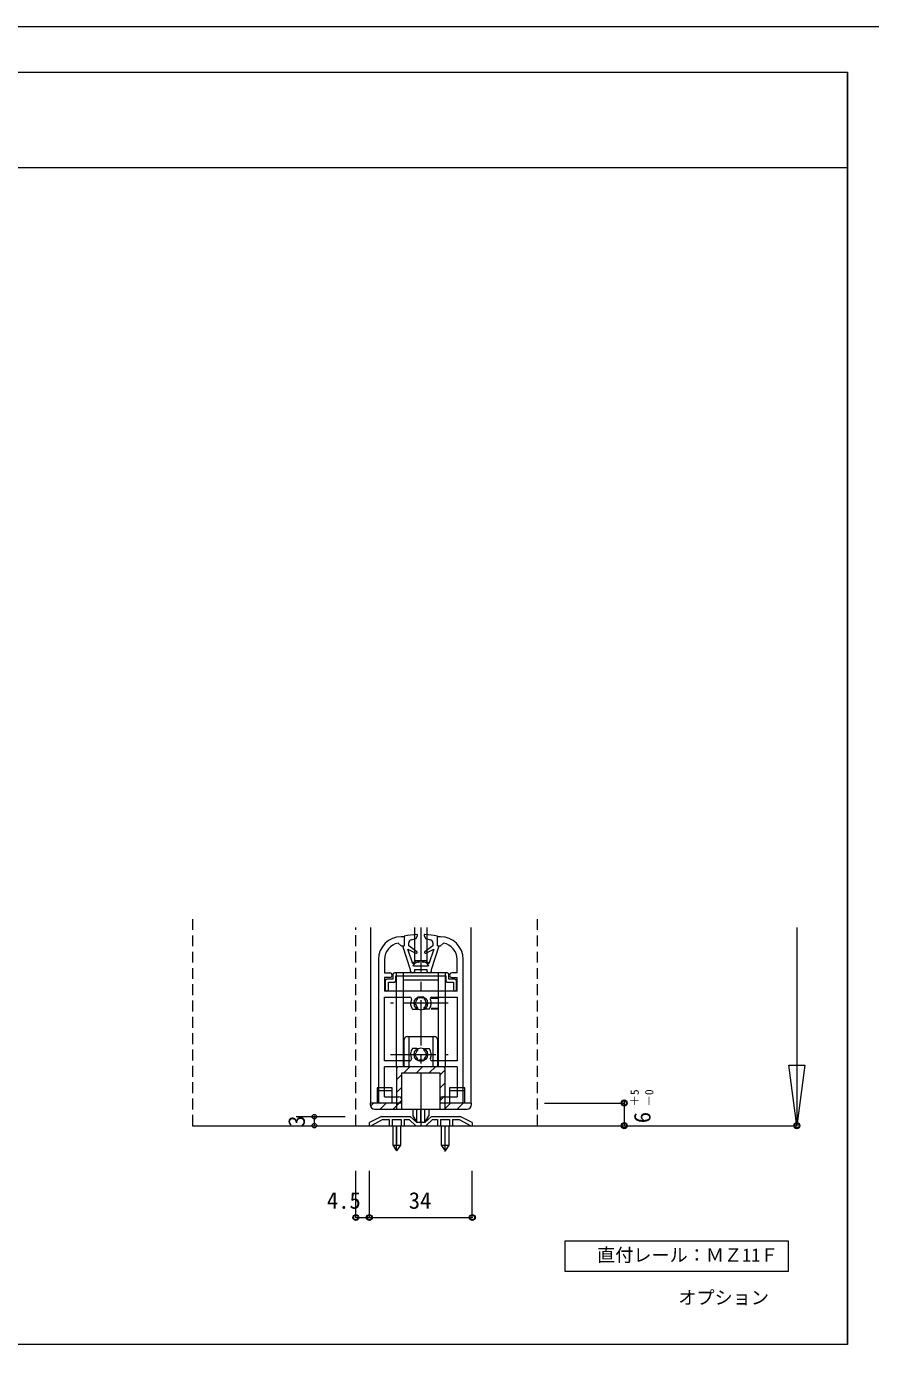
# Model space of a CAD drawing. Units: millimetres on the paper, enlarged 5 times, with parts at other scales. Extents: x -992 to 1008, y -685 to 700.
# Drawn here: x -255 to 210, y -39 to 700 of the extents above; entities that cross this region are included whole.
import ezdxf
from ezdxf.enums import TextEntityAlignment as Align

# ---------------------------------------------------------------- set-up
doc = ezdxf.new("R2010")
doc.units = ezdxf.units.MM
doc.header["$LTSCALE"] = 5
doc.header["$PDMODE"] = 32
doc.header["$PDSIZE"] = 2.5
doc.linetypes.add('CHAIN1', pattern=[8, 5, -1, 1, -1])
doc.linetypes.add('DASHED1', pattern=[1.8, 1.2, -0.6])
for name, color, linetype, lineweight in [('1-0_H-SYM', 7, 'Continuous', 20), ('1-1_0', 7, 'Continuous', 20), ('2-0_18', 7, 'Continuous', 18)]:
    doc.layers.add(name, color=color, linetype=linetype, lineweight=lineweight)
doc.styles.add('ＭＳ ゴシック', font='')
doc.styles.get('ＭＳ ゴシック').set_extended_font_data('MS Gothic')

msp = doc.modelspace()

# ---------------------------------------------------------------- linework, layer by layer
at = {"layer": '1-0_H-SYM'}
for p, q in [((-967.5, 675), (197.5, 675)), ((197.5, 675), (197.5, -26.25)), ((-967.5, 622.5), (197.5, 622.5)), ((-967.5, 622.5), (197.5, 622.5))]:
    msp.add_line(p, q, dxfattribs=at)
msp.add_lwpolyline([(197.5, -26.25), (-967.5, -26.25), (-967.5, 675)], dxfattribs=at)
at = {"layer": '1-1_0'}
for p in [(-967.5, 675), (197.5, -26.25)]:
    msp.add_line(p, (197.5, 675), dxfattribs=at)
msp.add_lwpolyline([(-992.5, -685), (1007.5, -685), (1007.5, 700), (-992.5, 700)], close=True, dxfattribs=at)
msp.add_lwpolyline([(197.5, -26.25), (-967.5, -26.25), (-967.5, 675)], dxfattribs=at)
at = {"layer": '2-0_18', "linetype": 'DASHED1', "lineweight": 20}
for p, q in [((-163.525, 208.263), (-163.525, 94.355)), ((26.475, 208.263), (26.475, 94.355)), ((-73.525, 94.355), (-73.525, 203.612))]:
    msp.add_line(p, q, dxfattribs=at)
at = {"layer": '2-0_18'}
for p, q in [((-65.191, 106.855), (-65.191, 203.612)), ((-41.025, 185.188), (-41.025, 203.612)), ((-34.358, 203.612), (-34.358, 185.188)), ((-10.191, 203.612), (-10.191, 106.855)), ((-46.858, 198.522), (-48.525, 198.522)), ((-47.691, 193.355), (-46.858, 193.522)), ((-43.358, 180.189), (-47.691, 193.355)), ((-46.858, 198.855), (-46.858, 193.522)), ((-44.358, 193.522), (-44.358, 195.208)), ((-39.896, 190.259), (-44.358, 193.522)), ((-43.08, 196.829), (-40.191, 197.522)), ((-40.191, 197.522), (-39.546, 199.238)), ((-31.025, 193.522), (-35.487, 190.259)), ((-31.025, 195.208), (-31.025, 193.522)), ((-28.525, 193.522), (-28.525, 198.855)), ((-26.858, 198.522), (-28.525, 198.522)), ((-28.525, 193.522), (-26.858, 193.522)), ((-26.858, 193.522), (-25.191, 195.036)), ((-61.025, 186.022), (-61.025, 107.689)), ((-57.691, 186.022), (-57.691, 178.522)), ((-44.862, 191.688), (-40.42, 189.41)), ((-42.157, 183.471), (-44.862, 191.688)), ((-34.358, 185.188), (-41.025, 185.188)), ((-17.691, 178.522), (-17.691, 186.022)), ((-14.358, 107.689), (-14.358, 186.022)), ((-57.691, 178.522), (-54.775, 178.522)), ((-53.108, 177.689), (-53.108, 175.189)), ((-23.108, 178.522), (-52.275, 178.522)), ((-51.025, 126.855), (-51.025, 178.522)), ((-47.191, 126.855), (-47.191, 178.522)), ((-43.358, 179.355), (-43.358, 180.189)), ((-41.955, 182.855), (-41.824, 182.855)), ((-41.79, 182.355), (-41.955, 182.855)), ((-33.593, 182.355), (-41.79, 182.355)), ((-34.206, 180.189), (-41.191, 180.189)), ((-41.191, 180.189), (-41.191, 179.355)), ((-34.192, 179.355), (-34.192, 180.189)), ((-32.025, 180.189), (-32.025, 179.355)), ((-28.191, 178.522), (-28.191, 126.855)), ((-24.358, 178.522), (-24.358, 126.855)), ((-22.275, 175.189), (-22.275, 177.689)), ((-17.691, 178.522), (-20.608, 178.522)), ((-57.275, 174.355), (-57.275, 169.355)), ((-53.108, 175.189), (-56.442, 175.189)), ((-55.608, 169.355), (-55.608, 173.522)), ((-55.608, 173.522), (-52.275, 173.522)), ((-51.442, 176.855), (-23.941, 176.855)), ((-51.442, 174.355), (-51.442, 176.855)), ((-47.191, 174.689), (-28.191, 174.689)), ((-23.941, 176.855), (-23.941, 174.355)), ((-23.108, 173.522), (-19.775, 173.522)), ((-18.942, 175.189), (-22.275, 175.189)), ((-20.608, 176.022), (-17.691, 176.022)), ((-19.775, 173.522), (-19.775, 169.355)), ((-18.108, 169.355), (-18.108, 174.355)), ((-17.691, 168.522), (-17.691, 176.022)), ((-17.691, 168.522), (-57.691, 168.522)), ((-57.691, 165.189), (-43.691, 165.189)), ((-57.691, 130.189), (-57.691, 165.189)), ((-31.691, 165.189), (-17.691, 165.189)), ((-17.691, 165.189), (-17.691, 130.189)), ((-42.274, 158.522), (-39.978, 158.522)), ((-33.109, 158.522), (-35.405, 158.522)), ((-46.858, 126.855), (-46.858, 141.855)), ((-45.192, 143.522), (-30.191, 143.522)), ((-44.358, 143.522), (-44.358, 126.855)), ((-31.025, 143.522), (-31.025, 126.855)), ((-28.525, 141.855), (-28.525, 126.855)), ((-39.978, 136.855), (-42.274, 136.855)), ((-35.405, 136.855), (-33.109, 136.855)), ((-43.691, 130.189), (-57.691, 130.189)), ((-17.691, 126.855), (-57.691, 126.855)), ((-57.691, 110.189), (-57.691, 126.855)), ((-51.025, 126.022), (-51.025, 103.522)), ((-47.158, 123.522), (-43.825, 126.855)), ((-40.087, 123.522), (-36.754, 126.855)), ((-33.016, 123.522), (-29.683, 126.855)), ((-17.691, 130.189), (-31.691, 130.189)), ((-24.358, 103.522), (-24.358, 126.022)), ((-17.691, 126.855), (-17.691, 110.189)), ((-51.025, 119.655), (-48.108, 122.572)), ((-48.108, 103.522), (-48.108, 123.522)), ((-48.108, 123.522), (-27.275, 123.522)), ((-27.275, 122.192), (-24.358, 125.109)), ((-27.275, 123.522), (-27.275, 103.522)), ((-61.858, 115.189), (-61.858, 106.855)), ((-53.525, 113.522), (-61.858, 113.522)), ((-51.025, 112.584), (-48.108, 115.501)), ((-27.275, 115.121), (-24.358, 118.038)), ((-27.275, 115.121), (-24.358, 118.038)), ((-27.275, 108.05), (-24.358, 110.967)), ((-21.858, 115.189), (-21.858, 106.855)), ((-13.525, 115.189), (-21.858, 115.189)), ((-13.525, 113.522), (-21.858, 113.522)), ((-13.525, 106.855), (-13.525, 115.189)), ((-48.108, 106.855), (-65.691, 106.855)), ((-65.691, 106.855), (-65.691, 106.022)), ((-65.533, 105.147), (-63.825, 106.855)), ((-63.191, 103.522), (-12.191, 103.522)), ((-60.087, 103.522), (-56.754, 106.855)), ((-60.087, 103.522), (-56.754, 106.855)), ((-57.691, 110.189), (-49.775, 110.189)), ((-53.016, 103.522), (-48.062, 108.476)), ((-53.016, 103.522), (-48.108, 108.43)), ((-42.025, 103.522), (-42.025, 99.702)), ((-39.858, 96.022), (-39.858, 103.522)), ((-35.525, 96.022), (-35.525, 103.522)), ((-33.358, 103.522), (-33.358, 99.752)), ((-9.692, 106.855), (-27.275, 106.855)), ((-25.608, 110.189), (-17.691, 110.189)), ((-24.732, 103.522), (-21.398, 106.855)), ((-24.731, 103.523), (-21.398, 106.855)), ((-17.661, 103.522), (-14.327, 106.855)), ((-17.66, 103.522), (-14.327, 106.855)), ((-9.692, 106.022), (-9.692, 106.855)), ((-59.358, 99.355), (-66.025, 96.022)), ((-65.191, 94.355), (-58.858, 97.689)), ((-59.358, 99.355), (-43.525, 99.355)), ((-58.858, 97.689), (-55.191, 97.689)), ((-55.191, 97.689), (-55.191, 94.355)), ((-53.525, 97.689), (-53.525, 94.355)), ((-53.525, 97.689), (-48.525, 97.689)), ((-48.525, 97.689), (-48.525, 94.355)), ((-46.858, 97.689), (-46.858, 94.355)), ((-46.858, 97.689), (-44.191, 97.689)), ((-44.191, 97.689), (-40.525, 94.355)), ((-43.525, 99.355), (-39.858, 96.022)), ((-42.025, 99.702), (-39.858, 96.022)), ((-35.525, 96.022), (-33.358, 99.752)), ((-35.525, 96.022), (-31.858, 99.355)), ((-34.858, 94.355), (-31.191, 97.689)), ((-31.858, 99.355), (-16.025, 99.355)), ((-31.191, 97.689), (-28.525, 97.689)), ((-28.525, 97.689), (-28.525, 94.355)), ((-26.858, 97.689), (-26.858, 94.355)), ((-26.858, 97.689), (-21.858, 97.689)), ((-21.858, 97.689), (-21.858, 94.355)), ((-20.191, 97.689), (-20.191, 94.355)), ((-20.191, 97.689), (-16.525, 97.689)), ((-16.525, 97.689), (-10.191, 94.355)), ((-9.358, 96.022), (-16.025, 99.355)), ((-66.025, 94.355), (-66.025, 96.022)), ((-51.025, 94.355), (-51.025, 83.122)), ((-35.525, 96.022), (-39.858, 96.022)), ((-24.358, 80.037), (-24.358, 94.355)), ((-9.358, 96.022), (-9.358, 94.355)), ((164.98, 14.12), (164.98, 30.786)), ((41.647, 14.12), (164.98, 14.12))]:
    msp.add_line(p, q, dxfattribs=at)
at = {"layer": '2-0_18', "linetype": 'CHAIN1'}
for p, q in [((-37.691, 203.612), (-37.691, 98.988)), ((-37.691, 203.612), (-37.691, 98.894)), ((-32.025, 165.189), (-28.191, 165.189)), ((-32.025, 164.689), (-28.191, 164.689)), ((-22.691, 161.855), (-54.392, 161.855)), ((-28.191, 159.022), (-32.025, 159.022)), ((-28.191, 158.522), (-32.025, 158.522)), ((-54.392, 133.522), (-22.691, 133.522)), ((-28.191, 130.189), (-32.025, 130.189)), ((-51.025, 89.537), (-51.025, 94.355)), ((-51.025, 80.489), (-51.025, 89.537)), ((-24.358, 89.537), (-24.358, 94.355)), ((-24.358, 80.489), (-24.358, 89.537))]:
    msp.add_line(p, q, dxfattribs=at)
at = {"layer": '2-0_18', "color": 4}
for p, q in [((169.556, 203.612), (169.556, 96.116)), ((-37.691, 105.189), (-37.691, 96.022)), ((-37.691, 96.022), (-37.691, 103.522)), ((30.501, 106.855), (74.407, 106.855)), ((74.407, 107.74), (74.407, 94.355)), ((30.501, 94.355), (169.556, 94.355)), ((-73.525, 43.739), (-73.525, 69.452)), ((-66.025, 43.739), (-66.025, 69.452)), ((-73.525, 43.739), (-65.191, 43.739))]:
    msp.add_line(p, q, dxfattribs=at)
at = {"layer": '2-0_18', "color": 4, "lineweight": 9}
for p, q in [((-106.382, 99.355), (-79.383, 99.355)), ((-96.382, 94.355), (-96.382, 99.355)), ((-106.382, 94.355), (-79.383, 94.355))]:
    msp.add_line(p, q, dxfattribs=at)
at = {"layer": '2-0_18', "lineweight": 20}
for p, q in [((-163.525, 94.355), (86.465, 94.355)), ((-48.911, 94.33), (-48.911, 94.355)), ((-48.891, 94.355), (-48.891, 83.689)), ((-37.691, 96.022), (-37.691, 94.355)), ((-22.244, 94.33), (-22.244, 94.355)), ((-22.225, 94.355), (-22.225, 83.689)), ((-53.158, 83.689), (-51.025, 80.489)), ((-48.891, 83.689), (-51.025, 80.489)), ((-26.491, 83.689), (-24.358, 80.489)), ((-22.225, 83.689), (-24.358, 80.489))]:
    msp.add_line(p, q, dxfattribs=at)
at = {"layer": '2-0_18'}
for points in [[(-50.192, 195.036), (-48.525, 193.522), (-46.858, 193.522)], [(-35.837, 199.238), (-35.191, 197.522), (-32.302, 196.829)], [(-28.525, 193.522), (-27.691, 193.355), (-32.025, 180.189)], [(-34.963, 189.41), (-30.521, 191.688), (-33.225, 183.471)], [(-33.559, 182.855), (-33.428, 182.855), (-33.593, 182.355)], [(-54.775, 176.022), (-57.691, 176.022), (-57.691, 168.522)], [(-53.525, 106.855), (-53.525, 115.189), (-61.858, 115.189)], [(164.98, 30.786), (41.647, 30.786), (41.647, 14.12)]]:
    msp.add_lwpolyline(points, dxfattribs=at)
at = {"layer": '2-0_18', "color": 4}
msp.add_lwpolyline([(169.556, 94.355), (165.223, 127.689), (173.89, 127.689)], close=True, dxfattribs=at)
at = {"layer": '2-0_18', "lineweight": 20}
for points in [[(-53.158, 94.355), (-53.158, 83.689), (-48.891, 83.689)], [(-26.491, 94.355), (-26.491, 83.689), (-22.225, 83.689)]]:
    msp.add_lwpolyline(points, dxfattribs=at)
at = {"layer": '2-0_18', "color": 4}
msp.add_lwpolyline([(-65.191, 43.739), (-9.358, 43.739), (-9.358, 69.452)], dxfattribs=at)
at = {"layer": '2-0_18'}
for centre in [(-37.691, 161.855), (-37.691, 133.522)]:
    msp.add_circle(centre, 3.75, dxfattribs=at)
at = {"layer": '2-0_18', "color": 4}
for centre in [(74.407, 106.855), (74.407, 94.355), (169.556, 94.356), (-73.525, 43.739), (-66.025, 43.739), (-9.358, 43.739)]:
    msp.add_circle(centre, 1.667, dxfattribs=at)
at = {"layer": '2-0_18'}
for centre, radius, start, end in [((-33.505, 116.599), 83.333, 94.39026, 99.22101), ((-39.858, 199.355), 0.333, 339.39028, 94.39026), ((-35.525, 199.355), 0.333, 85.6097, 200.60966), ((-41.878, 116.599), 83.333, 80.77894, 85.6097), ((-48.525, 186.022), 12.5, 90, 180), ((-48.525, 186.022), 9.167, 100.47566, 180), ((-42.691, 195.208), 1.667, 103.49571, 180), ((-32.691, 195.208), 1.667, 0, 76.50424), ((-26.858, 186.022), 12.5, 0, 90), ((-26.858, 186.022), 9.167, 0, 79.52429), ((-39.242, 181.855), 3.333, 82.65042, 151.00492), ((-40.191, 189.855), 0.5, 242.84899, 53.82074), ((-38.858, 184.831), 0.333, 262.65042, 82.65042), ((-36.525, 184.831), 0.333, 97.34953, 277.34953), ((-36.141, 181.855), 3.333, 28.99503, 97.34953), ((-35.191, 189.855), 0.5, 126.17921, 297.15095), ((-54.775, 177.272), 1.25, 270, 90), ((-52.275, 177.689), 0.833, 90, 180), ((-42.525, 179.355), 0.833, 180, 270), ((-42.025, 179.355), 0.833, 270, 0), ((-41.824, 183.022), 0.167, 270, 335.68423), ((-39.242, 181.855), 2.667, 82.65042, 155.68423), ((-36.141, 181.855), 2.667, 24.31572, 97.34953), ((-33.358, 179.355), 0.833, 180, 270), ((-33.559, 183.022), 0.167, 204.31571, 270), ((-32.858, 179.355), 0.833, 270, 0), ((-23.108, 177.689), 0.833, 0, 90), ((-20.608, 177.272), 1.25, 90, 270), ((-56.442, 174.355), 0.833, 90, 180), ((-52.275, 174.355), 0.833, 270, 0), ((-23.108, 174.355), 0.833, 180, 270), ((-18.942, 174.355), 0.833, 0, 90), ((-56.442, 169.355), 0.833, 180, 0), ((-43.691, 164.355), 0.833, 337.38011, 90), ((-37.691, 161.855), 5.667, 157.38011, 216.03186), ((-40.191, 161.855), 0.833, 112.02429, 247.97566), ((-37.691, 161.855), 2.917, 135.35885, 164.64109), ((-38.942, 164.02), 0.833, 52.02429, 187.97566), ((-37.691, 161.855), 2.917, 75.35886, 104.64109), ((-36.441, 164.02), 0.833, 352.02429, 127.97566), ((-37.691, 161.855), 2.917, 15.35886, 44.6411), ((-35.191, 161.855), 0.833, 292.02429, 67.97566), ((-37.691, 161.855), 5.667, 323.96809, 22.61984), ((-31.691, 164.355), 0.833, 90, 202.61984), ((-18.942, 169.355), 0.833, 180, 0), ((-37.691, 161.855), 2.917, 195.35885, 229.81587), ((-39.978, 159.148), 0.626, 270, 49.81587), ((-35.405, 159.148), 0.626, 130.18408, 270), ((-37.691, 161.855), 2.917, 310.18408, 344.64109), ((-45.192, 141.855), 1.667, 90, 180), ((-30.191, 141.855), 1.667, 0, 90), ((-37.691, 133.522), 5.667, 143.96809, 202.61984), ((-40.191, 133.522), 0.833, 112.02429, 247.97566), ((-37.691, 133.522), 2.917, 130.18408, 164.64109), ((-39.978, 136.229), 0.626, 310.18408, 90), ((-35.405, 136.229), 0.626, 90, 229.81587), ((-37.691, 133.522), 2.917, 15.35886, 49.81587), ((-35.191, 133.522), 0.833, 292.02429, 67.97566), ((-37.691, 133.522), 5.667, 337.38011, 36.03186), ((-50.192, 126.022), 0.833, 90, 180), ((-43.691, 131.022), 0.833, 270, 22.61984), ((-37.691, 133.522), 2.917, 195.35885, 224.64109), ((-38.942, 131.357), 0.833, 172.02429, 307.97566), ((-37.691, 133.522), 2.917, 255.35885, 284.64109), ((-36.441, 131.357), 0.833, 232.02429, 7.97566), ((-37.691, 133.522), 2.917, 315.35885, 344.64109), ((-31.691, 131.022), 0.833, 157.38011, 270), ((-25.191, 126.022), 0.833, 0, 90), ((-63.191, 106.022), 2.5, 180, 270), ((-60.191, 107.689), 0.833, 180, 270), ((-49.775, 108.522), 1.667, 0, 90), ((-25.608, 108.522), 1.667, 90, 180), ((-15.191, 107.689), 0.833, 270, 0), ((-12.192, 106.022), 2.5, 270, 0), ((-12.191, 106.022), 2.5, 270, 0)]:
    msp.add_arc(centre, radius, start, end, dxfattribs=at)
at = {"layer": '2-0_18', "color": 5}
for p in [(74.407, 106.855), (74.407, 94.355), (169.556, 94.356), (-73.525, 43.739), (-66.025, 43.739), (-9.358, 43.739)]:
    msp.add_point(p, dxfattribs=at)
at = {"layer": '2-0_18', "color": 4}
for p in [(74.407, 106.855), (-96.382, 99.355), (-96.382, 94.355), (74.407, 94.355), (-73.525, 43.739), (-66.025, 43.739), (-9.358, 43.739)]:
    msp.add_point(p, dxfattribs=at)

# ---------------------------------------------------------------- texts
at = {"layer": '2-0_18', "style": 'ＭＳ ゴシック'}
for s, height, p in [('＋5', 4.582, (83.804, 104.992)), ('－0', 4.582, (91.849, 104.992)), ('3', 9.164, (-98.882, 93.73)), ('6', 9.164, (91.665, 95.721))]:
    msp.add_text(s, height=height, rotation=90, dxfattribs=at).set_placement(p, align=Align.BOTTOM_LEFT)
for s, height, p in [('4.5', 9.164, (-89.507, 45.85)), ('34', 9.164, (-44.358, 45.822)), ('直付レール：ＭＺ11Ｆ', 7.331, (59.437, 17.209)), ('オプション', 7.331, (104.214, -6.237))]:
    msp.add_text(s, height=height, dxfattribs=at).set_placement(p, align=Align.BOTTOM_LEFT)

doc.saveas('drawing.dxf')
